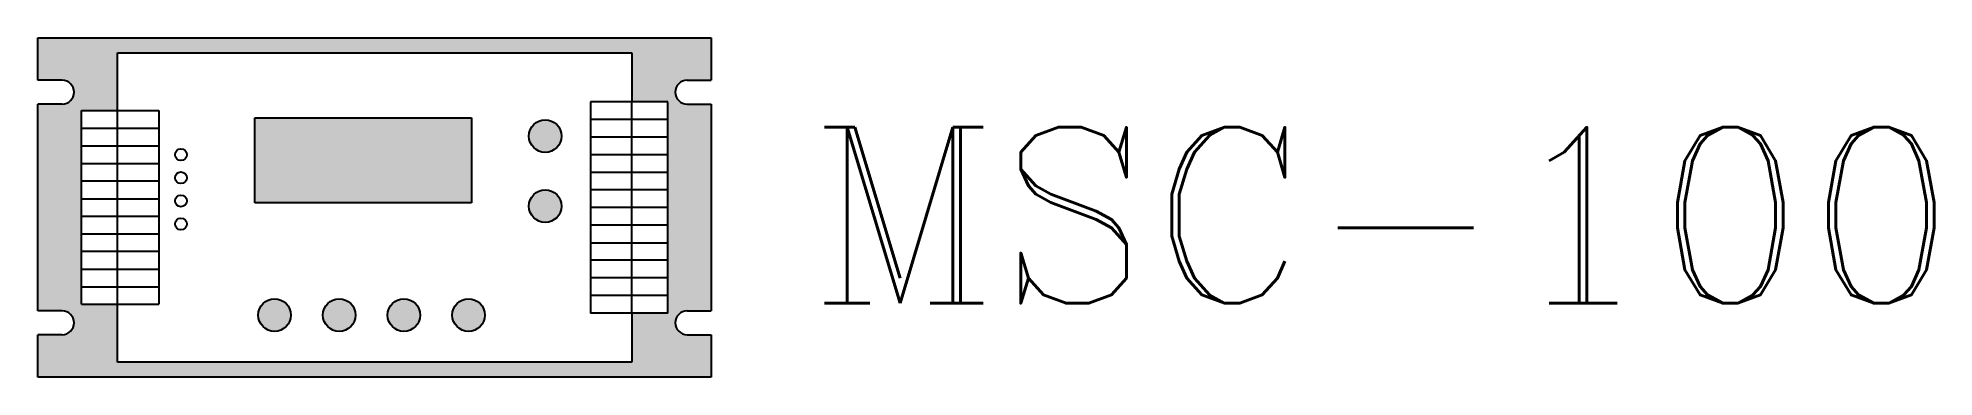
# Model space of a CAD drawing. Header units: inches. Extents: x -7.2 to 33.2, y 0 to 7.2.
import ezdxf

# ---------------------------------------------------------------- set-up
doc = ezdxf.new("R2010")
doc.units = ezdxf.units.IN
doc.header["$LTSCALE"] = 48
doc.header["$MEASUREMENT"] = 0

msp = doc.modelspace()

# ---------------------------------------------------------------- hatches: boundary and pattern name
h = msp.add_hatch(color=256)
h.paths.add_polyline_path([(-7.169, 7.224), (-7.169, 6.322), (-6.654, 6.322, -1), (-6.654, 5.816), (-7.169, 5.816), (-7.169, 1.408), (-6.654, 1.408, -1), (-6.654, 0.903), (-7.169, 0.903), (-7.169, 0), (7.169, 0), (7.169, 0.903), (6.654, 0.903, -1), (6.654, 1.408), (7.169, 1.408), (7.169, 5.816), (6.654, 5.816, -1), (6.654, 6.322), (7.169, 6.322), (7.169, 7.224)])
h.paths.add_polyline_path([(-5.477, 6.905), (5.477, 6.905), (5.477, 5.862), (6.241, 5.862), (6.241, 4.362), (6.241, 2.862), (6.241, 1.362), (5.477, 1.362), (5.477, 0.32), (-5.477, 0.32), (-5.477, 1.55), (-6.241, 1.55), (-6.241, 2.675), (-6.241, 4.175), (-6.241, 5.675), (-5.477, 5.675)], flags=16)
h.paths.add_polyline_path([(-2.548, 5.524), (2.064, 5.524), (2.064, 3.71), (-2.548, 3.71)], flags=0)
h.paths.add_polyline_path([(-1.785, 1.321, -1), (-2.478, 1.321, -1)], flags=0)
h.paths.add_polyline_path([(-0.408, 1.321, -1), (-1.101, 1.321, -1)], flags=0)
h.paths.add_polyline_path([(0.97, 1.321, -1), (0.276, 1.321, -1)], flags=0)
h.paths.add_polyline_path([(2.347, 1.321, -1), (1.654, 1.321, -1)], flags=0)
h.paths.add_polyline_path([(3.978, 5.133, -1), (3.285, 5.133, -1)], flags=0)
h.paths.add_polyline_path([(3.978, 3.641, -1), (3.285, 3.641, -1)], flags=0)

# ---------------------------------------------------------------- linework, layer by layer
for p, q in [((-7.169, 6.322), (-7.169, 7.224)), ((-7.169, 7.224), (7.169, 7.224)), ((-5.477, 5.675), (-5.477, 6.905)), ((-5.477, 6.905), (5.477, 6.905)), ((5.477, 6.905), (5.477, 5.862)), ((7.169, 7.224), (7.169, 6.322)), ((-6.654, 6.322), (-7.169, 6.322)), ((6.654, 6.322), (7.169, 6.322)), ((-6.654, 5.816), (-7.169, 5.816)), ((-7.169, 1.408), (-7.169, 5.816)), ((-6.241, 4.175), (-6.241, 5.675)), ((-6.241, 5.675), (-4.595, 5.675)), ((-5.474, 4.175), (-5.474, 5.675)), ((-4.595, 5.675), (-4.595, 4.175)), ((4.595, 5.862), (4.595, 4.362)), ((6.241, 5.862), (4.595, 5.862)), ((5.474, 4.362), (5.474, 5.862)), ((6.241, 4.362), (6.241, 5.862)), ((6.654, 5.816), (7.169, 5.816)), ((7.169, 5.816), (7.169, 1.408)), ((-6.241, 5.3), (-4.595, 5.3)), ((-2.548, 5.524), (2.064, 5.524)), ((-2.548, 3.71), (-2.548, 5.524)), ((2.064, 5.524), (2.064, 3.71)), ((6.241, 5.487), (4.595, 5.487)), ((-6.241, 4.925), (-4.595, 4.925)), ((6.241, 5.112), (4.595, 5.112)), ((-6.241, 4.55), (-4.595, 4.55)), ((6.241, 4.737), (4.595, 4.737)), ((-6.241, 2.675), (-6.241, 4.175)), ((-4.595, 4.175), (-6.241, 4.175)), ((-5.474, 2.675), (-5.474, 4.175)), ((-4.595, 4.175), (-4.595, 2.675)), ((4.595, 4.362), (6.241, 4.362)), ((4.595, 4.362), (4.595, 2.862)), ((5.474, 2.862), (5.474, 4.362)), ((6.241, 2.862), (6.241, 4.362)), ((-6.241, 3.8), (-4.595, 3.8)), ((2.064, 3.71), (-2.548, 3.71)), ((6.241, 3.987), (4.595, 3.987)), ((-6.241, 3.425), (-4.595, 3.425)), ((6.241, 3.612), (4.595, 3.612)), ((6.241, 3.237), (4.595, 3.237)), ((-6.241, 3.05), (-4.595, 3.05)), ((4.595, 2.862), (4.595, 1.362)), ((4.595, 2.862), (6.241, 2.862)), ((5.474, 1.362), (5.474, 2.862)), ((6.241, 1.362), (6.241, 2.862)), ((-6.241, 1.55), (-6.241, 2.675)), ((-4.595, 2.675), (-6.241, 2.675)), ((-5.474, 1.55), (-5.474, 2.675)), ((-4.595, 2.675), (-4.595, 1.55)), ((6.241, 2.487), (4.595, 2.487)), ((-6.241, 2.3), (-4.595, 2.3)), ((6.241, 2.112), (4.595, 2.112)), ((-6.241, 1.925), (-4.595, 1.925)), ((6.241, 1.737), (4.595, 1.737)), ((-6.654, 1.408), (-7.169, 1.408)), ((-6.241, 1.55), (-4.595, 1.55)), ((-5.477, 0.32), (-5.477, 1.55)), ((6.241, 1.362), (4.595, 1.362)), ((5.477, 1.362), (5.477, 0.32)), ((6.654, 1.408), (7.169, 1.408)), ((-6.654, 0.903), (-7.169, 0.903)), ((-7.169, 0), (-7.169, 0.903)), ((6.654, 0.903), (7.169, 0.903)), ((7.169, 0.903), (7.169, 0)), ((7.169, 0), (-7.169, 0)), ((5.477, 0.32), (-5.477, 0.32))]:
    msp.add_line(p, q)
for centre, radius in [((3.632, 5.133), 0.347), ((-4.124, 4.737), 0.125), ((-4.124, 4.245), 0.125), ((-4.124, 3.753), 0.125), ((3.632, 3.641), 0.347), ((-4.124, 3.261), 0.125), ((-2.131, 1.321), 0.347), ((-0.754, 1.321), 0.347), ((0.623, 1.321), 0.347), ((2, 1.321), 0.347)]:
    msp.add_circle(centre, radius)
for centre, start, end in [((-6.654, 6.069), 270, 90), ((6.654, 6.069), 90, 270), ((-6.654, 1.156), 270, 90), ((6.654, 1.156), 90, 270)]:
    msp.add_arc(centre, 0.253, start, end)

# ---------------------------------------------------------------- texts
at = {"insert": (9.259, 5.323), "char_height": 3.75, "width": 10.65286, "attachment_point": 1}
msp.add_mtext('{\\Fcomplex|c0;MSC-100}', dxfattribs=at)

doc.saveas('drawing.dxf')
